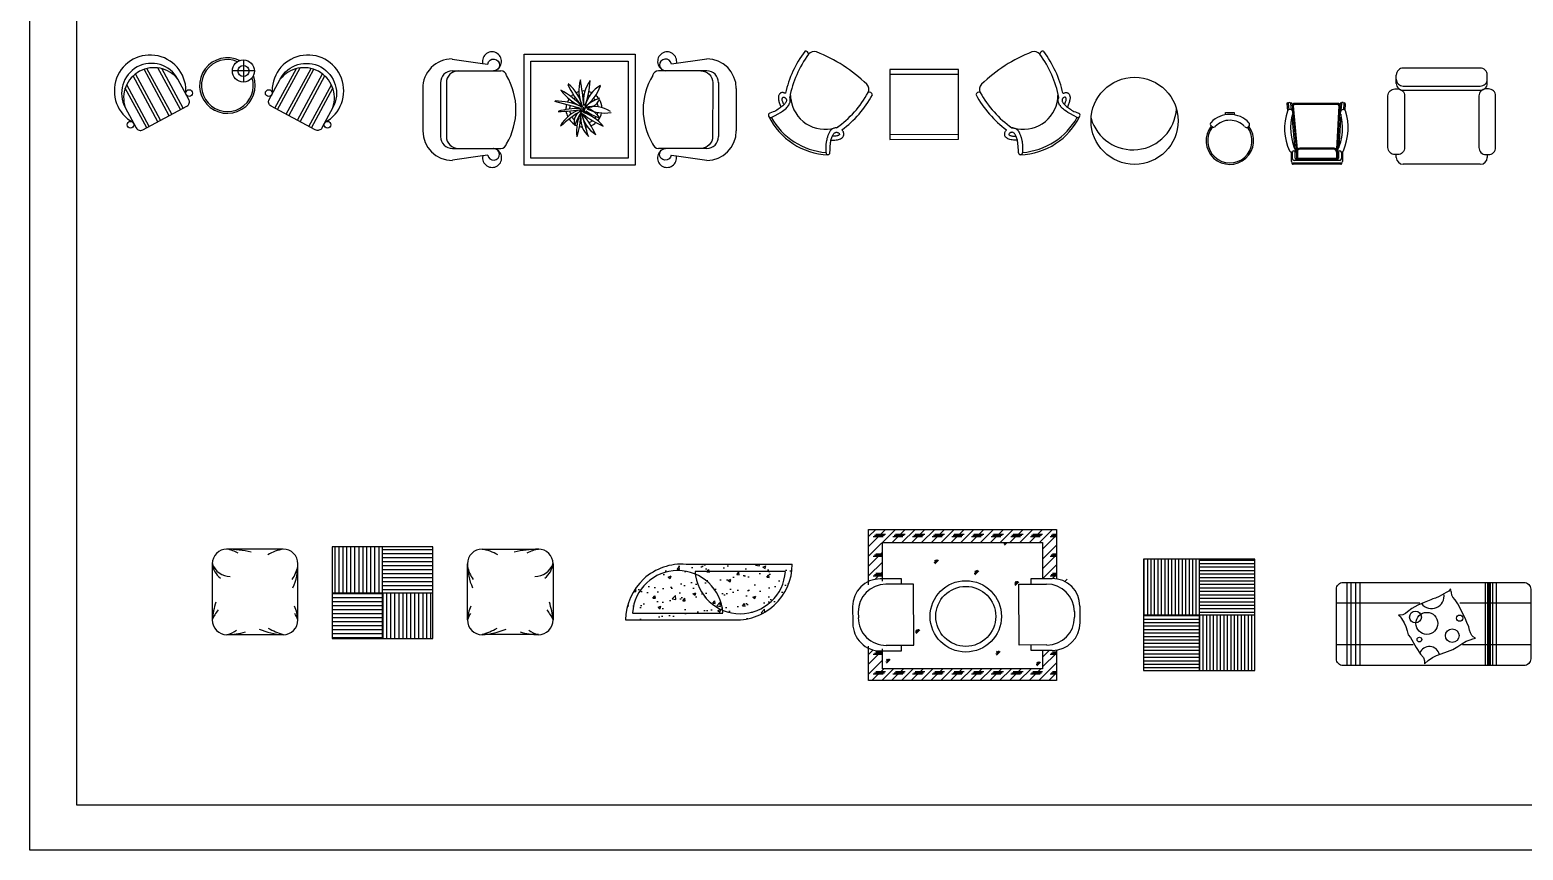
# Model space of a CAD drawing. Header units: inches. Extents: x 3.5 to 46, y 8.9 to 33.7.
# Drawn here: x 25 to 35.75, y 8.89 to 14.8 of the extents above; entities that cross this region are included whole.
import ezdxf

# ---------------------------------------------------------------- set-up
doc = ezdxf.new("R2010")
doc.units = ezdxf.units.IN
doc.header["$MEASUREMENT"] = 0
for name, color, linetype in [('02', 2, 'Continuous'), ('8', 8, 'Continuous'), ('kadrbm', 4, 'Continuous')]:
    doc.layers.add(name, color=color, linetype=linetype)

# ---------------------------------------------------------------- blocks, each defined once
blk = doc.blocks.new('kadrbm')
at = {"layer": 'kadrbm', "color": 4}
blk.add_lwpolyline([(0, 0), (0, 24.797), (21, 24.797), (21, 0), (0, 0)], close=True, dxfattribs=at)
blk.add_lwpolyline([(20.663, 0.326), (20.663, 24.46), (0.337, 24.46), (0.337, 0.326), (20.663, 0.326)], dxfattribs=at)

msp = doc.modelspace()

# ---------------------------------------------------------------- hatches: boundary and pattern name
at = {"layer": '8'}
h = msp.add_hatch(dxfattribs=at)
h.set_pattern_fill('CORK', color=256, scale=0.4, angle=45, style=0, double=1)
h.set_pattern_definition([(45, (236.169156, -25.057955), (-0.035355339, 0.035355339), []), (180, (236.20451, -25.05796), (-3e-17, -0.14142136), [0.07071068, -0.07071068]), (180, (236.21335, -25.04912), (-3e-17, -0.14142136), [0.07071068, -0.07071068]), (180, (236.22219, -25.04028), (-3e-17, -0.14142136), [0.07071068, -0.07071068])])
h.paths.add_polyline_path([(31.039, 11.199), (31.039, 10.824, -0.109293), (31.123, 10.843), (31.139, 10.843), (31.139, 11.105), (32.292, 11.105), (32.292, 10.846), (32.361, 10.846, -0.039235), (32.392, 10.844), (32.392, 11.199)])
h.paths.add_polyline_path([(32.392, 10.329, -0.037022), (32.362, 10.327), (32.292, 10.327), (32.292, 10.196), (31.139, 10.196), (31.139, 10.324), (31.126, 10.324, -0.11289), (31.039, 10.344), (31.039, 10.111), (32.392, 10.111)])
h = msp.add_hatch(dxfattribs=at)
h.set_pattern_fill('_U', color=256, scale=0.025, angle=90, style=0, pattern_type=0)
h.set_pattern_definition([(90, (-5.150746, -9.021203), (-0.025, 2e-18), [])])
h.paths.add_polyline_path([(33.42, 10.984), (33.02, 10.984), (33.02, 10.584), (33.42, 10.584)])
h.paths.add_polyline_path([(33.42, 10.184), (33.82, 10.184), (33.82, 10.584), (33.42, 10.584)])
h = msp.add_hatch(dxfattribs=at)
h.set_pattern_fill('U', color=256, scale=0.025, style=0, pattern_type=0)
h.set_pattern_definition([(0, (-5.150746, -9.021203), (0, 0.025), [])])
h.paths.add_polyline_path([(33.42, 10.584), (33.82, 10.584), (33.82, 10.984), (33.42, 10.984)])
h.paths.add_polyline_path([(33.02, 10.584), (33.02, 10.184), (33.42, 10.184), (33.42, 10.584)])
h = msp.add_hatch(dxfattribs=at)
h.set_pattern_fill('AR-CONC', color=256, scale=0.03, style=0)
h.set_pattern_definition([(50, (-13.69821, -8.8289), (0.21517805, -0.01882564), [0.0225, -0.2475]), (355, (-13.69821, -8.8289), (-0.0416254, 0.2256576), [0.018, -0.198]), (100.4514, (-13.68028, -8.83047), (0.1735528, 0.2068319), [0.0191221, -0.2103426]), (46.1842, (-13.6982, -8.7689), (0.3201723, -0.0496557), [0.03375, -0.37125]), (96.6356, (-13.67153, -8.77304), (0.2803988, 0.2922354), [0.028683, -0.315514]), (351.1842, (-13.6982, -8.7689), (0.2803986, 0.2922356), [0.027, -0.297]), (21, (-13.66821, -8.7839), (0.1790721, -0.12078567), [0.0225, -0.2475]), (326, (-13.66821, -8.7839), (0.0729946, 0.217545), [0.018, -0.198]), (71.4514, (-13.6533, -8.79397), (0.2520668, 0.09675915), [0.0191221, -0.2103426]), (37.5, (-13.69821, -8.828905), (0.00364796, 0.09986816), [0, -0.1956, 0, -0.201, 0, -0.19875]), (7.5, (-13.69821, -8.82891), (0.07892086, 0.11832351), [0, -0.1146, 0, -0.1911, 0, -0.07575]), (327.5, (-13.76511, -8.828905), (0.16014673, -0.00676646), [0, -0.075, 0, -0.234, 0, -0.3105]), (317.5, (-13.79511, -8.8289), (0.17495585, 0.0300315), [0, -0.0975, 0, -0.1554, 0, -0.2205])])
h.paths.add_polyline_path([(30.489, 10.947), (29.659, 10.947, 0.389482), (29.289, 10.547), (30.118, 10.547, 0.389475)])

# ---------------------------------------------------------------- linework, layer by layer
at = {"layer": '02'}
for p, q in [((26.082, 14.224), (25.92, 14.524)), ((26.537, 14.582), (26.536, 14.422)), ((26.782, 14.224), (26.944, 14.524)), ((28.04, 14.588), (28.259, 14.557)), ((25.92, 14.136), (25.742, 14.466)), ((25.938, 14.147), (25.758, 14.481)), ((26.001, 14.18), (25.821, 14.514)), ((26.019, 14.19), (25.841, 14.52)), ((26.101, 14.234), (25.947, 14.519)), ((26.616, 14.502), (26.457, 14.503)), ((26.763, 14.234), (26.917, 14.519)), ((26.844, 14.19), (27.023, 14.52)), ((26.863, 14.18), (27.043, 14.514)), ((26.926, 14.147), (27.106, 14.481)), ((26.944, 14.136), (27.122, 14.466)), ((27.955, 14.418), (27.956, 14.029)), ((28.04, 14.503), (28.389, 14.503)), ((29.873, 14.503), (29.525, 14.503)), ((29.958, 14.418), (29.958, 14.029)), ((31.686, 14.513), (31.191, 14.512)), ((31.191, 14.512), (31.192, 14.009)), ((31.687, 14.477), (31.191, 14.476)), ((31.687, 14.01), (31.686, 14.513)), ((34.84, 14.413), (34.84, 14.473)), ((25.839, 14.093), (25.685, 14.378)), ((25.857, 14.103), (25.695, 14.403)), ((27.007, 14.103), (27.169, 14.403)), ((27.025, 14.093), (27.179, 14.378)), ((27.828, 14.375), (27.828, 14.071)), ((30.086, 14.375), (30.085, 14.071)), ((30.39, 14.319), (30.389, 14.315)), ((30.389, 14.315), (30.389, 14.31)), ((30.389, 14.31), (30.389, 14.305)), ((30.391, 14.324), (30.39, 14.319)), ((30.392, 14.328), (30.391, 14.324)), ((30.394, 14.331), (30.392, 14.328)), ((30.396, 14.335), (30.394, 14.331)), ((30.398, 14.338), (30.396, 14.335)), ((30.401, 14.34), (30.398, 14.338)), ((30.403, 14.342), (30.401, 14.34)), ((30.406, 14.344), (30.403, 14.342)), ((30.41, 14.345), (30.406, 14.344)), ((30.413, 14.346), (30.41, 14.345)), ((30.416, 14.346), (30.413, 14.346)), ((30.42, 14.346), (30.416, 14.346)), ((30.417, 14.303), (30.418, 14.306)), ((30.418, 14.306), (30.419, 14.308)), ((30.419, 14.308), (30.42, 14.31)), ((30.423, 14.346), (30.42, 14.346)), ((30.42, 14.31), (30.422, 14.312)), ((30.422, 14.312), (30.424, 14.313)), ((30.427, 14.345), (30.423, 14.346)), ((30.424, 14.313), (30.426, 14.313)), ((30.426, 14.313), (30.428, 14.313)), ((30.431, 14.344), (30.427, 14.345)), ((30.428, 14.313), (30.43, 14.313)), ((30.43, 14.313), (30.433, 14.312)), ((30.434, 14.343), (30.431, 14.344)), ((30.433, 14.312), (30.435, 14.31)), ((30.438, 14.342), (30.434, 14.343)), ((30.435, 14.31), (30.438, 14.308)), ((30.44, 14.341), (30.438, 14.342)), ((30.438, 14.308), (30.44, 14.306)), ((30.44, 14.306), (30.442, 14.304)), ((30.471, 14.311), (30.47, 14.312)), ((30.473, 14.305), (30.471, 14.311)), ((32.406, 14.305), (32.408, 14.311)), ((32.408, 14.311), (32.409, 14.312)), ((32.439, 14.306), (32.437, 14.304)), ((32.439, 14.341), (32.441, 14.342)), ((32.441, 14.308), (32.439, 14.306)), ((32.441, 14.342), (32.445, 14.343)), ((32.444, 14.31), (32.441, 14.308)), ((32.446, 14.312), (32.444, 14.31)), ((32.445, 14.343), (32.448, 14.344)), ((32.449, 14.313), (32.446, 14.312)), ((32.448, 14.344), (32.452, 14.345)), ((32.451, 14.313), (32.449, 14.313)), ((32.453, 14.313), (32.451, 14.313)), ((32.452, 14.345), (32.456, 14.346)), ((32.455, 14.313), (32.453, 14.313)), ((32.457, 14.312), (32.455, 14.313)), ((32.456, 14.346), (32.459, 14.346)), ((32.459, 14.31), (32.457, 14.312)), ((32.459, 14.346), (32.463, 14.346)), ((32.46, 14.308), (32.459, 14.31)), ((32.461, 14.306), (32.46, 14.308)), ((32.462, 14.303), (32.461, 14.306)), ((32.463, 14.346), (32.466, 14.346)), ((32.466, 14.346), (32.469, 14.345)), ((32.469, 14.345), (32.473, 14.344)), ((32.473, 14.344), (32.476, 14.342)), ((32.476, 14.342), (32.478, 14.34)), ((32.478, 14.34), (32.481, 14.338)), ((32.481, 14.338), (32.483, 14.335)), ((32.483, 14.335), (32.485, 14.331)), ((32.485, 14.331), (32.487, 14.328)), ((32.487, 14.328), (32.488, 14.324)), ((32.488, 14.324), (32.489, 14.319)), ((32.489, 14.319), (32.49, 14.315)), ((32.49, 14.315), (32.49, 14.31)), ((32.49, 14.31), (32.49, 14.305)), ((28.965, 14.232), (28.779, 14.282)), ((28.997, 14.207), (29.042, 14.182)), ((30.34, 14.203), (30.328, 14.199)), ((30.351, 14.207), (30.34, 14.203)), ((30.361, 14.211), (30.351, 14.207)), ((30.37, 14.216), (30.361, 14.211)), ((30.379, 14.221), (30.37, 14.216)), ((30.387, 14.226), (30.379, 14.221)), ((30.394, 14.231), (30.387, 14.226)), ((30.387, 14.193), (30.404, 14.203)), ((30.389, 14.305), (30.39, 14.299)), ((30.39, 14.299), (30.39, 14.294)), ((30.39, 14.294), (30.392, 14.288)), ((30.392, 14.288), (30.393, 14.282)), ((30.393, 14.282), (30.395, 14.275)), ((30.401, 14.236), (30.394, 14.231)), ((30.395, 14.275), (30.397, 14.269)), ((30.397, 14.269), (30.4, 14.262)), ((30.4, 14.262), (30.402, 14.256)), ((30.407, 14.241), (30.401, 14.236)), ((30.402, 14.256), (30.405, 14.249)), ((30.404, 14.203), (30.418, 14.212)), ((30.405, 14.249), (30.408, 14.242)), ((30.414, 14.246), (30.407, 14.241)), ((30.408, 14.242), (30.409, 14.242)), ((30.42, 14.251), (30.414, 14.246)), ((30.416, 14.296), (30.417, 14.3)), ((30.417, 14.293), (30.416, 14.296)), ((30.417, 14.3), (30.417, 14.303)), ((30.417, 14.289), (30.417, 14.293)), ((30.419, 14.284), (30.417, 14.289)), ((30.418, 14.212), (30.429, 14.22)), ((30.421, 14.279), (30.419, 14.284)), ((30.425, 14.256), (30.42, 14.251)), ((30.424, 14.273), (30.421, 14.279)), ((30.427, 14.266), (30.424, 14.273)), ((30.43, 14.261), (30.425, 14.256)), ((30.43, 14.261), (30.427, 14.266)), ((30.429, 14.22), (30.437, 14.226)), ((30.435, 14.266), (30.43, 14.261)), ((30.439, 14.27), (30.435, 14.266)), ((30.437, 14.226), (30.444, 14.233)), ((30.442, 14.275), (30.439, 14.27)), ((30.442, 14.304), (30.444, 14.301)), ((30.444, 14.279), (30.442, 14.275)), ((30.444, 14.301), (30.446, 14.299)), ((30.446, 14.283), (30.444, 14.279)), ((30.444, 14.233), (30.45, 14.239)), ((30.446, 14.299), (30.447, 14.296)), ((30.447, 14.286), (30.446, 14.283)), ((30.447, 14.296), (30.447, 14.293)), ((30.447, 14.293), (30.447, 14.29)), ((30.447, 14.29), (30.447, 14.286)), ((30.45, 14.239), (30.455, 14.245)), ((30.455, 14.245), (30.459, 14.251)), ((30.459, 14.251), (30.464, 14.257)), ((30.464, 14.257), (30.467, 14.264)), ((30.467, 14.264), (30.47, 14.27)), ((30.47, 14.27), (30.473, 14.276)), ((30.474, 14.3), (30.473, 14.305)), ((30.473, 14.276), (30.474, 14.282)), ((30.475, 14.294), (30.474, 14.3)), ((30.474, 14.282), (30.475, 14.288)), ((30.475, 14.288), (30.475, 14.294)), ((32.404, 14.294), (32.405, 14.3)), ((32.404, 14.288), (32.404, 14.294)), ((32.404, 14.282), (32.404, 14.288)), ((32.406, 14.276), (32.404, 14.282)), ((32.405, 14.3), (32.406, 14.305)), ((32.409, 14.27), (32.406, 14.276)), ((32.412, 14.264), (32.409, 14.27)), ((32.415, 14.257), (32.412, 14.264)), ((32.42, 14.251), (32.415, 14.257)), ((32.424, 14.245), (32.42, 14.251)), ((32.429, 14.239), (32.424, 14.245)), ((32.435, 14.233), (32.429, 14.239)), ((32.433, 14.299), (32.432, 14.296)), ((32.432, 14.296), (32.432, 14.293)), ((32.432, 14.293), (32.432, 14.29)), ((32.432, 14.29), (32.432, 14.286)), ((32.432, 14.286), (32.433, 14.283)), ((32.435, 14.301), (32.433, 14.299)), ((32.433, 14.283), (32.435, 14.279)), ((32.437, 14.304), (32.435, 14.301)), ((32.435, 14.279), (32.437, 14.275)), ((32.442, 14.226), (32.435, 14.233)), ((32.437, 14.275), (32.44, 14.27)), ((32.44, 14.27), (32.444, 14.266)), ((32.45, 14.22), (32.442, 14.226)), ((32.444, 14.266), (32.449, 14.261)), ((32.449, 14.261), (32.452, 14.266)), ((32.449, 14.261), (32.454, 14.256)), ((32.461, 14.212), (32.45, 14.22)), ((32.452, 14.266), (32.455, 14.273)), ((32.454, 14.256), (32.459, 14.251)), ((32.455, 14.273), (32.458, 14.279)), ((32.458, 14.279), (32.46, 14.284)), ((32.459, 14.251), (32.465, 14.246)), ((32.46, 14.284), (32.462, 14.289)), ((32.475, 14.203), (32.461, 14.212)), ((32.462, 14.3), (32.462, 14.303)), ((32.463, 14.296), (32.462, 14.3)), ((32.462, 14.293), (32.463, 14.296)), ((32.462, 14.289), (32.462, 14.293)), ((32.465, 14.246), (32.472, 14.241)), ((32.471, 14.242), (32.47, 14.242)), ((32.474, 14.249), (32.471, 14.242)), ((32.472, 14.241), (32.478, 14.236)), ((32.477, 14.256), (32.474, 14.249)), ((32.492, 14.193), (32.475, 14.203)), ((32.479, 14.262), (32.477, 14.256)), ((32.478, 14.236), (32.485, 14.231)), ((32.482, 14.269), (32.479, 14.262)), ((32.484, 14.275), (32.482, 14.269)), ((32.486, 14.282), (32.484, 14.275)), ((32.485, 14.231), (32.492, 14.226)), ((32.487, 14.288), (32.486, 14.282)), ((32.489, 14.294), (32.487, 14.288)), ((32.49, 14.305), (32.489, 14.299)), ((32.489, 14.299), (32.489, 14.294)), ((32.492, 14.226), (32.5, 14.221)), ((32.5, 14.221), (32.509, 14.216)), ((32.509, 14.216), (32.518, 14.211)), ((32.518, 14.211), (32.528, 14.207)), ((32.528, 14.207), (32.539, 14.203)), ((32.539, 14.203), (32.551, 14.199)), ((33.61, 14.187), (33.61, 14.203)), ((33.61, 14.203), (33.673, 14.203)), ((33.673, 14.203), (33.673, 14.186)), ((34.051, 14.267), (34.056, 14.214)), ((34.061, 14.267), (34.065, 14.223)), ((34.078, 14.267), (34.083, 14.223)), ((34.089, 14.266), (34.094, 14.209)), ((34.094, 14.205), (34.12, 13.92)), ((34.098, 14.251), (34.126, 13.939)), ((34.418, 14.268), (34.106, 14.268)), ((34.418, 14.26), (34.106, 14.26)), ((34.426, 14.251), (34.409, 13.939)), ((34.434, 14.251), (34.417, 13.946)), ((34.435, 14.266), (34.434, 14.251)), ((34.444, 14.267), (34.441, 14.218)), ((34.462, 14.266), (34.46, 14.225)), ((34.472, 14.266), (34.469, 14.22)), ((30.338, 14.168), (30.365, 14.182)), ((30.365, 14.182), (30.387, 14.193)), ((30.794, 14.091), (30.788, 14.09)), ((30.799, 14.092), (30.794, 14.091)), ((30.805, 14.093), (30.799, 14.092)), ((30.808, 14.093), (30.805, 14.093)), ((32.071, 14.093), (32.074, 14.093)), ((32.074, 14.093), (32.08, 14.092)), ((32.08, 14.092), (32.085, 14.091)), ((32.085, 14.091), (32.091, 14.09)), ((32.514, 14.182), (32.492, 14.193)), ((32.541, 14.168), (32.514, 14.182)), ((33.508, 14.105), (33.513, 14.101)), ((33.772, 14.099), (33.777, 14.103)), ((33.777, 14.103), (33.777, 14.103)), ((34.087, 14.176), (34.11, 13.937)), ((34.44, 14.191), (34.426, 13.95)), ((30.734, 13.991), (30.733, 13.986)), ((30.733, 13.986), (30.733, 13.981)), ((30.735, 13.996), (30.734, 13.991)), ((30.736, 14), (30.735, 13.996)), ((30.737, 14.005), (30.736, 14)), ((30.738, 14.01), (30.737, 14.005)), ((30.739, 14.015), (30.738, 14.01)), ((30.741, 14.02), (30.739, 14.015)), ((30.742, 14.024), (30.741, 14.02)), ((30.743, 14.029), (30.742, 14.024)), ((30.745, 14.034), (30.743, 14.029)), ((30.746, 14.038), (30.745, 14.034)), ((30.748, 14.043), (30.746, 14.038)), ((30.75, 14.048), (30.748, 14.043)), ((30.752, 14.052), (30.75, 14.048)), ((30.754, 14.057), (30.752, 14.052)), ((30.757, 14.062), (30.754, 14.057)), ((30.759, 14.067), (30.757, 14.062)), ((30.762, 14.071), (30.759, 14.067)), ((30.766, 14.075), (30.762, 14.071)), ((30.764, 13.976), (30.765, 13.986)), ((30.765, 13.986), (30.767, 13.995)), ((30.769, 14.079), (30.766, 14.075)), ((30.767, 13.995), (30.768, 14.003)), ((30.768, 14.003), (30.77, 14.01)), ((30.773, 14.082), (30.769, 14.079)), ((30.769, 14.004), (30.776, 14.004)), ((30.77, 14.01), (30.772, 14.016)), ((30.772, 14.016), (30.774, 14.023)), ((30.778, 14.085), (30.773, 14.082)), ((30.774, 14.023), (30.776, 14.029)), ((30.776, 14.029), (30.779, 14.034)), ((30.783, 14.032), (30.776, 14.032)), ((30.776, 14.004), (30.786, 14.004)), ((30.783, 14.088), (30.778, 14.085)), ((30.779, 14.034), (30.781, 14.039)), ((30.781, 14.039), (30.784, 14.044)), ((30.788, 14.09), (30.783, 14.088)), ((30.79, 14.032), (30.783, 14.032)), ((30.784, 14.044), (30.786, 14.048)), ((30.786, 14.048), (30.789, 14.052)), ((30.786, 14.004), (30.796, 14.004)), ((30.789, 14.052), (30.792, 14.055)), ((30.797, 14.033), (30.79, 14.032)), ((30.792, 14.055), (30.795, 14.057)), ((30.795, 14.057), (30.799, 14.059)), ((30.796, 14.004), (30.805, 14.005)), ((30.803, 14.033), (30.797, 14.033)), ((30.799, 14.059), (30.802, 14.06)), ((30.802, 14.06), (30.805, 14.061)), ((30.809, 14.034), (30.803, 14.033)), ((30.805, 14.061), (30.809, 14.061)), ((30.805, 14.005), (30.814, 14.006)), ((30.809, 14.061), (30.812, 14.06)), ((30.814, 14.035), (30.809, 14.034)), ((30.812, 14.06), (30.815, 14.06)), ((30.818, 14.037), (30.814, 14.035)), ((30.814, 14.006), (30.822, 14.008)), ((30.815, 14.06), (30.818, 14.058)), ((30.818, 14.058), (30.821, 14.057)), ((30.822, 14.038), (30.818, 14.037)), ((30.821, 14.057), (30.824, 14.055)), ((30.825, 14.04), (30.822, 14.038)), ((30.822, 14.008), (30.83, 14.01)), ((30.824, 14.055), (30.826, 14.053)), ((30.827, 14.041), (30.825, 14.04)), ((30.826, 14.053), (30.828, 14.05)), ((30.829, 14.043), (30.827, 14.041)), ((30.828, 14.05), (30.829, 14.048)), ((30.829, 14.048), (30.829, 14.046)), ((30.829, 14.046), (30.829, 14.043)), ((30.83, 14.01), (30.837, 14.013)), ((30.837, 14.013), (30.843, 14.017)), ((30.843, 14.017), (30.848, 14.021)), ((30.85, 14.073), (30.846, 14.077)), ((30.848, 14.021), (30.853, 14.025)), ((30.853, 14.068), (30.85, 14.073)), ((30.857, 14.063), (30.853, 14.068)), ((30.853, 14.025), (30.856, 14.03)), ((30.856, 14.03), (30.858, 14.036)), ((30.859, 14.058), (30.857, 14.063)), ((30.858, 14.036), (30.86, 14.041)), ((30.86, 14.052), (30.859, 14.058)), ((30.86, 14.047), (30.86, 14.052)), ((30.86, 14.041), (30.86, 14.047)), ((31.192, 14.045), (31.687, 14.046)), ((31.192, 14.009), (31.687, 14.01)), ((32.019, 14.052), (32.02, 14.058)), ((32.019, 14.047), (32.019, 14.052)), ((32.019, 14.041), (32.019, 14.047)), ((32.021, 14.036), (32.019, 14.041)), ((32.02, 14.058), (32.022, 14.063)), ((32.023, 14.03), (32.021, 14.036)), ((32.022, 14.063), (32.026, 14.068)), ((32.026, 14.025), (32.023, 14.03)), ((32.026, 14.068), (32.029, 14.073)), ((32.031, 14.021), (32.026, 14.025)), ((32.029, 14.073), (32.033, 14.077)), ((32.036, 14.017), (32.031, 14.021)), ((32.042, 14.013), (32.036, 14.017)), ((32.049, 14.01), (32.042, 14.013)), ((32.057, 14.008), (32.049, 14.01)), ((32.051, 14.05), (32.05, 14.048)), ((32.05, 14.048), (32.05, 14.046)), ((32.05, 14.046), (32.05, 14.043)), ((32.05, 14.043), (32.052, 14.041)), ((32.053, 14.053), (32.051, 14.05)), ((32.052, 14.041), (32.054, 14.04)), ((32.055, 14.055), (32.053, 14.053)), ((32.054, 14.04), (32.057, 14.038)), ((32.058, 14.057), (32.055, 14.055)), ((32.057, 14.038), (32.061, 14.037)), ((32.065, 14.006), (32.057, 14.008)), ((32.061, 14.058), (32.058, 14.057)), ((32.064, 14.06), (32.061, 14.058)), ((32.061, 14.037), (32.065, 14.035)), ((32.067, 14.06), (32.064, 14.06)), ((32.065, 14.035), (32.07, 14.034)), ((32.074, 14.005), (32.065, 14.006)), ((32.07, 14.061), (32.067, 14.06)), ((32.074, 14.061), (32.07, 14.061)), ((32.07, 14.034), (32.076, 14.033)), ((32.077, 14.06), (32.074, 14.061)), ((32.083, 14.004), (32.074, 14.005)), ((32.076, 14.033), (32.082, 14.033)), ((32.08, 14.059), (32.077, 14.06)), ((32.083, 14.057), (32.08, 14.059)), ((32.082, 14.033), (32.089, 14.032)), ((32.087, 14.055), (32.083, 14.057)), ((32.093, 14.004), (32.083, 14.004)), ((32.09, 14.052), (32.087, 14.055)), ((32.089, 14.032), (32.096, 14.032)), ((32.093, 14.048), (32.09, 14.052)), ((32.091, 14.09), (32.096, 14.088)), ((32.095, 14.044), (32.093, 14.048)), ((32.103, 14.004), (32.093, 14.004)), ((32.098, 14.039), (32.095, 14.044)), ((32.096, 14.088), (32.101, 14.085)), ((32.096, 14.032), (32.103, 14.032)), ((32.1, 14.034), (32.098, 14.039)), ((32.103, 14.029), (32.1, 14.034)), ((32.101, 14.085), (32.105, 14.082)), ((32.105, 14.023), (32.103, 14.029)), ((32.11, 14.004), (32.103, 14.004)), ((32.105, 14.082), (32.11, 14.079)), ((32.107, 14.016), (32.105, 14.023)), ((32.109, 14.01), (32.107, 14.016)), ((32.111, 14.003), (32.109, 14.01)), ((32.11, 14.079), (32.113, 14.075)), ((32.112, 13.995), (32.111, 14.003)), ((32.114, 13.986), (32.112, 13.995)), ((32.113, 14.075), (32.117, 14.071)), ((32.115, 13.976), (32.114, 13.986)), ((32.117, 14.071), (32.12, 14.067)), ((32.12, 14.067), (32.122, 14.062)), ((32.122, 14.062), (32.125, 14.057)), ((32.125, 14.057), (32.127, 14.052)), ((32.127, 14.052), (32.129, 14.048)), ((32.129, 14.048), (32.131, 14.043)), ((32.131, 14.043), (32.133, 14.038)), ((32.133, 14.038), (32.134, 14.034)), ((32.134, 14.034), (32.136, 14.029)), ((32.136, 14.029), (32.137, 14.024)), ((32.137, 14.024), (32.138, 14.02)), ((32.138, 14.02), (32.14, 14.015)), ((32.14, 14.015), (32.141, 14.01)), ((32.141, 14.01), (32.142, 14.005)), ((32.142, 14.005), (32.143, 14)), ((32.143, 14), (32.144, 13.996)), ((32.144, 13.996), (32.145, 13.991)), ((32.145, 13.991), (32.146, 13.986)), ((32.146, 13.986), (32.146, 13.981)), ((28.041, 13.944), (28.389, 13.944)), ((28.259, 13.89), (28.041, 13.859)), ((28.296, 13.896), (28.259, 13.89)), ((29.873, 13.944), (29.525, 13.944)), ((29.617, 13.896), (29.654, 13.89)), ((29.654, 13.89), (29.873, 13.859)), ((30.732, 13.973), (30.731, 13.969)), ((30.731, 13.969), (30.731, 13.965)), ((30.731, 13.965), (30.731, 13.961)), ((30.731, 13.961), (30.731, 13.957)), ((30.731, 13.957), (30.731, 13.954)), ((30.731, 13.954), (30.731, 13.95)), ((30.731, 13.95), (30.731, 13.946)), ((30.731, 13.946), (30.731, 13.942)), ((30.731, 13.942), (30.731, 13.938)), ((30.731, 13.938), (30.731, 13.934)), ((30.731, 13.934), (30.731, 13.93)), ((30.731, 13.93), (30.731, 13.925)), ((30.731, 13.925), (30.732, 13.921)), ((30.733, 13.981), (30.732, 13.977)), ((30.732, 13.977), (30.732, 13.973)), ((30.732, 13.921), (30.732, 13.917)), ((30.732, 13.917), (30.732, 13.913)), ((30.76, 13.913), (30.761, 13.933)), ((30.761, 13.933), (30.762, 13.95)), ((30.762, 13.95), (30.763, 13.964)), ((30.763, 13.964), (30.764, 13.976)), ((32.116, 13.964), (32.115, 13.976)), ((32.117, 13.95), (32.116, 13.964)), ((32.118, 13.933), (32.117, 13.95)), ((32.119, 13.913), (32.118, 13.933)), ((32.146, 13.981), (32.147, 13.977)), ((32.147, 13.977), (32.147, 13.973)), ((32.147, 13.973), (32.148, 13.969)), ((32.148, 13.93), (32.147, 13.925)), ((32.147, 13.925), (32.147, 13.921)), ((32.147, 13.921), (32.147, 13.917)), ((32.147, 13.917), (32.147, 13.913)), ((32.148, 13.969), (32.148, 13.965)), ((32.148, 13.965), (32.148, 13.961)), ((32.148, 13.961), (32.148, 13.957)), ((32.148, 13.957), (32.148, 13.954)), ((32.148, 13.954), (32.148, 13.95)), ((32.148, 13.95), (32.148, 13.946)), ((32.148, 13.946), (32.148, 13.942)), ((32.148, 13.942), (32.148, 13.938)), ((32.148, 13.938), (32.148, 13.934)), ((32.148, 13.934), (32.148, 13.93)), ((34.084, 13.85), (34.084, 13.918)), ((34.092, 13.918), (34.086, 13.918)), ((34.092, 13.87), (34.092, 13.918)), ((34.112, 13.874), (34.112, 13.918)), ((34.12, 13.919), (34.12, 13.875)), ((34.128, 13.919), (34.128, 13.875)), ((34.392, 13.946), (34.144, 13.946)), ((34.389, 13.938), (34.144, 13.938)), ((34.409, 13.918), (34.409, 13.875)), ((34.417, 13.946), (34.416, 13.927)), ((34.417, 13.918), (34.417, 13.875)), ((34.424, 13.918), (34.417, 13.918)), ((34.424, 13.918), (34.424, 13.874)), ((34.444, 13.918), (34.444, 13.87)), ((34.452, 13.919), (34.452, 13.85)), ((34.84, 13.88), (34.84, 13.9)), ((35.495, 13.9), (35.495, 13.88)), ((34.44, 13.838), (34.096, 13.838)), ((34.44, 13.83), (34.096, 13.83)), ((34.432, 13.858), (34.104, 13.858)), ((34.416, 13.866), (34.12, 13.866)), ((34.128, 13.875), (34.409, 13.875)), ((34.128, 13.867), (34.409, 13.867)), ((35.445, 13.83), (34.89, 13.83)), ((32.024, 11.092), (32.012, 11.095)), ((32.017, 11.085), (32.037, 11.105)), ((32.027, 11.095), (32.018, 11.105)), ((32.031, 11.098), (32.024, 11.105)), ((32.034, 11.102), (32.031, 11.105)), ((26.822, 11.058), (26.417, 11.058)), ((27.174, 11.073), (27.174, 10.413)), ((27.9, 11.073), (27.174, 11.073)), ((27.193, 11.073), (27.193, 10.743)), ((27.222, 11.073), (27.222, 10.743)), ((27.251, 11.073), (27.251, 10.743)), ((27.279, 11.073), (27.279, 10.743)), ((27.308, 11.073), (27.308, 10.743)), ((27.337, 11.073), (27.337, 10.743)), ((27.366, 11.073), (27.366, 10.743)), ((27.395, 11.073), (27.395, 10.743)), ((27.423, 11.073), (27.423, 10.743)), ((27.452, 11.073), (27.452, 10.743)), ((27.481, 11.073), (27.481, 10.743)), ((27.51, 11.073), (27.51, 10.743)), ((27.537, 10.413), (27.537, 11.073)), ((27.537, 11.055), (27.9, 11.055)), ((27.537, 11.026), (27.9, 11.026)), ((27.537, 10.997), (27.9, 10.997)), ((27.9, 10.413), (27.9, 11.073)), ((28.255, 11.058), (28.66, 11.058)), ((31.515, 10.951), (31.542, 10.977)), ((31.529, 10.964), (31.515, 10.977)), ((31.525, 10.961), (31.515, 10.971)), ((31.532, 10.967), (31.521, 10.978)), ((31.535, 10.971), (31.532, 10.982)), ((33.42, 10.984), (33.42, 10.184)), ((26.311, 10.952), (26.311, 10.547)), ((26.927, 10.547), (26.927, 10.952)), ((27.537, 10.969), (27.9, 10.969)), ((27.537, 10.94), (27.9, 10.94)), ((27.537, 10.911), (27.9, 10.911)), ((27.537, 10.882), (27.9, 10.882)), ((28.15, 10.547), (28.15, 10.952)), ((28.766, 10.952), (28.766, 10.547)), ((30.489, 10.947), (29.725, 10.947)), ((30.439, 10.897), (29.789, 10.897)), ((31.522, 10.957), (31.511, 10.96)), ((31.812, 10.88), (31.8, 10.883)), ((31.805, 10.873), (31.832, 10.9)), ((31.819, 10.886), (31.805, 10.9)), ((31.815, 10.883), (31.805, 10.894)), ((31.822, 10.89), (31.811, 10.9)), ((31.825, 10.893), (31.822, 10.905)), ((27.537, 10.853), (27.9, 10.853)), ((27.537, 10.825), (27.9, 10.825)), ((27.537, 10.796), (27.9, 10.796)), ((27.537, 10.767), (27.9, 10.767)), ((31.275, 10.844), (31.123, 10.843)), ((31.363, 10.805), (31.163, 10.804)), ((31.275, 10.804), (31.275, 10.844)), ((31.365, 10.366), (31.363, 10.805)), ((32.102, 10.802), (32.09, 10.805)), ((32.105, 10.805), (32.094, 10.816)), ((32.095, 10.795), (32.122, 10.822)), ((32.108, 10.809), (32.095, 10.822)), ((32.112, 10.812), (32.101, 10.823)), ((32.115, 10.815), (32.112, 10.827)), ((32.121, 10.805), (32.321, 10.806)), ((32.123, 10.366), (32.121, 10.805)), ((32.209, 10.846), (32.361, 10.846)), ((32.209, 10.806), (32.209, 10.846)), ((32.452, 10.824), (32.469, 10.842)), ((34.486, 10.218, 1.029), (34.486, 10.818, 1.029)), ((34.516, 10.218, 1.029), (34.516, 10.818, 1.029)), ((34.549, 10.218, 1.029), (34.549, 10.818, 1.029)), ((34.579, 10.218, 1.029), (34.579, 10.818, 1.029)), ((35.231, 10.771, 1.029), (35.219, 10.755, 1.029)), ((35.235, 10.753, 1.029), (35.231, 10.771, 1.029)), ((35.482, 10.218, 1.029), (35.482, 10.818, 1.029)), ((35.499, 10.218, 1.029), (35.499, 10.818, 1.029)), ((35.508, 10.218, 1.029), (35.508, 10.818, 1.029)), ((35.518, 10.218, 1.029), (35.518, 10.818, 1.029)), ((35.535, 10.218, 1.029), (35.535, 10.818, 1.029)), ((35.561, 10.218, 1.029), (35.561, 10.818, 1.029)), ((27.174, 10.743), (27.9, 10.743)), ((27.174, 10.738), (27.537, 10.738)), ((27.174, 10.709), (27.537, 10.709)), ((27.174, 10.681), (27.537, 10.681)), ((27.174, 10.652), (27.537, 10.652)), ((27.539, 10.743), (27.539, 10.413)), ((27.567, 10.743), (27.567, 10.413)), ((27.596, 10.743), (27.596, 10.413)), ((27.625, 10.743), (27.625, 10.413)), ((27.654, 10.743), (27.654, 10.413)), ((27.683, 10.743), (27.683, 10.413)), ((27.711, 10.743), (27.711, 10.413)), ((27.74, 10.743), (27.74, 10.413)), ((27.769, 10.743), (27.769, 10.413)), ((27.798, 10.743), (27.798, 10.413)), ((27.827, 10.743), (27.827, 10.413)), ((27.855, 10.743), (27.855, 10.413)), ((27.884, 10.743), (27.884, 10.413)), ((35.009, 10.668, 1.029), (34.408, 10.668, 1.029)), ((34.994, 10.653, 1.029), (34.952, 10.629, 1.029)), ((35.04, 10.674, 1.029), (34.994, 10.653, 1.029)), ((35.088, 10.692, 1.029), (35.04, 10.674, 1.029)), ((35.104, 10.7, 1.029), (35.088, 10.692, 1.029)), ((35.123, 10.704, 1.029), (35.104, 10.7, 1.029)), ((35.149, 10.715, 1.029), (35.123, 10.704, 1.029)), ((35.2, 10.746, 1.029), (35.149, 10.715, 1.029)), ((35.219, 10.755, 1.029), (35.2, 10.746, 1.029)), ((35.237, 10.744, 1.029), (35.235, 10.753, 1.029)), ((35.241, 10.725, 1.029), (35.237, 10.744, 1.029)), ((35.248, 10.711, 1.029), (35.241, 10.725, 1.029)), ((35.263, 10.692, 1.029), (35.248, 10.711, 1.029)), ((35.284, 10.664, 1.029), (35.263, 10.692, 1.029)), ((35.337, 10.559, 1.029), (35.284, 10.664, 1.029)), ((35.808, 10.668, 1.029), (35.298, 10.668, 1.029)), ((27.174, 10.623), (27.537, 10.623)), ((27.174, 10.594), (27.537, 10.594)), ((27.174, 10.565), (27.537, 10.565)), ((29.289, 10.547), (30.054, 10.547)), ((29.339, 10.597), (29.989, 10.597)), ((30.924, 10.643), (30.925, 10.523)), ((30.964, 10.603), (30.965, 10.563)), ((32.521, 10.607), (32.521, 10.567)), ((32.561, 10.647), (32.561, 10.527)), ((33.02, 10.584), (33.82, 10.584)), ((34.887, 10.584, 1.029), (34.855, 10.581, 1.029)), ((34.855, 10.581, 1.029), (34.867, 10.574, 1.029)), ((34.867, 10.574, 1.029), (34.877, 10.558, 1.029)), ((34.877, 10.558, 1.029), (34.897, 10.527, 1.029)), ((34.906, 10.593, 1.029), (34.887, 10.584, 1.029)), ((34.92, 10.606, 1.029), (34.906, 10.593, 1.029)), ((34.952, 10.629, 1.029), (34.92, 10.606, 1.029)), ((35.349, 10.529, 1.029), (35.337, 10.559, 1.029)), ((26.417, 10.442), (26.822, 10.442)), ((27.174, 10.537), (27.537, 10.537)), ((27.174, 10.508), (27.537, 10.508)), ((27.174, 10.479), (27.537, 10.479)), ((27.174, 10.45), (27.537, 10.45)), ((28.66, 10.442), (28.255, 10.442)), ((31.388, 10.455), (31.376, 10.459)), ((31.391, 10.459), (31.38, 10.469)), ((31.381, 10.449), (31.408, 10.475)), ((31.394, 10.462), (31.381, 10.475)), ((31.398, 10.465), (31.387, 10.476)), ((31.401, 10.469), (31.398, 10.48)), ((34.897, 10.527, 1.029), (34.909, 10.5, 1.029)), ((34.909, 10.5, 1.029), (34.919, 10.469, 1.029)), ((34.919, 10.469, 1.029), (34.925, 10.441, 1.029)), ((34.925, 10.441, 1.029), (34.941, 10.42, 1.029)), ((35.363, 10.497, 1.029), (35.349, 10.529, 1.029)), ((35.367, 10.474, 1.029), (35.363, 10.497, 1.029)), ((35.374, 10.454, 1.029), (35.367, 10.474, 1.029)), ((35.383, 10.436, 1.029), (35.374, 10.454, 1.029)), ((35.394, 10.425, 1.029), (35.383, 10.436, 1.029)), ((27.174, 10.421), (27.537, 10.421)), ((27.174, 10.413), (27.9, 10.413)), ((31.165, 10.365), (31.365, 10.366)), ((31.277, 10.325), (31.277, 10.365)), ((32.322, 10.367), (32.123, 10.366)), ((32.211, 10.327), (32.21, 10.367)), ((32.362, 10.327), (32.211, 10.327)), ((34.962, 10.368, 1.029), (34.408, 10.368, 1.029)), ((34.941, 10.42, 1.029), (34.982, 10.348, 1.029)), ((34.982, 10.348, 1.029), (35.014, 10.3, 1.029)), ((35.208, 10.32, 1.029), (35.246, 10.334, 1.029)), ((35.246, 10.334, 1.029), (35.284, 10.355, 1.029)), ((35.284, 10.355, 1.029), (35.313, 10.375, 1.029)), ((35.313, 10.375, 1.029), (35.344, 10.395, 1.029)), ((35.808, 10.368, 1.029), (35.316, 10.368, 1.029)), ((35.344, 10.395, 1.029), (35.373, 10.405, 1.029)), ((35.373, 10.405, 1.029), (35.39, 10.411, 1.029)), ((35.39, 10.411, 1.029), (35.41, 10.415, 1.029)), ((35.41, 10.415, 1.029), (35.394, 10.425, 1.029)), ((31.126, 10.324), (31.277, 10.325)), ((31.175, 10.243), (31.164, 10.246)), ((31.179, 10.247), (31.168, 10.257)), ((31.169, 10.237), (31.195, 10.263)), ((31.182, 10.25), (31.169, 10.263)), ((31.185, 10.253), (31.175, 10.264)), ((31.189, 10.257), (31.186, 10.268)), ((31.967, 10.3), (31.956, 10.303)), ((31.971, 10.303), (31.96, 10.314)), ((31.961, 10.294), (31.987, 10.32)), ((31.974, 10.307), (31.961, 10.32)), ((31.977, 10.31), (31.967, 10.321)), ((31.98, 10.313), (31.977, 10.325)), ((32.257, 10.223), (32.245, 10.226)), ((32.25, 10.216), (32.277, 10.242)), ((32.264, 10.229), (32.25, 10.242)), ((32.26, 10.226), (32.25, 10.236)), ((32.267, 10.232), (32.256, 10.243)), ((32.27, 10.236), (32.267, 10.247)), ((35.014, 10.3, 1.029), (35.035, 10.277, 1.029)), ((35.035, 10.277, 1.029), (35.043, 10.252, 1.029)), ((35.069, 10.256, 1.029), (35.043, 10.232, 1.029)), ((35.043, 10.252, 1.029), (35.043, 10.232, 1.029)), ((35.069, 10.256, 1.029), (35.1, 10.276, 1.029)), ((35.1, 10.276, 1.029), (35.129, 10.291, 1.029)), ((35.129, 10.291, 1.029), (35.164, 10.303, 1.029)), ((35.164, 10.303, 1.029), (35.208, 10.32, 1.029))]:
    msp.add_line(p, q, dxfattribs=at)
for points in [[(26.064, 14.444, 1), (25.684, 14.238), (25.763, 14.092, 0.414214), (25.811, 14.078), (26.129, 14.249, 0.414214), (26.143, 14.297)], [(26.8, 14.444, -1), (27.18, 14.238), (27.101, 14.092, -0.414214), (27.053, 14.078), (26.735, 14.249, -0.414214), (26.721, 14.297)], [(34.83, 14.373), (34.85, 14.373, -0.414214), (34.9, 14.323), (34.9, 13.95, -0.414214), (34.85, 13.9), (34.83, 13.9, -0.414214), (34.78, 13.95), (34.78, 14.323, -0.414214)], [(35.505, 14.373), (35.485, 14.373, 0.414214), (35.435, 14.323), (35.435, 13.95, 0.414214), (35.485, 13.9), (35.505, 13.9, 0.414214), (35.555, 13.95), (35.555, 14.323, 0.414214)]]:
    msp.add_lwpolyline(points, format="xyb", close=True, dxfattribs=at)
for points in [[(28.259, 14.557), (28.296, 14.552, -2.191003), (28.338, 14.503)], [(29.874, 14.588), (29.618, 14.552, 2.191003), (29.576, 14.503)], [(35.495, 14.473, 0.414214), (35.445, 14.523), (34.89, 14.523, 0.414214), (34.84, 14.473)], [(28.083, 14.503, 0.414214), (27.998, 14.418), (27.998, 14.029, 0.414214), (28.083, 13.944)], [(29.831, 14.503, -0.414214), (29.916, 14.418), (29.915, 14.029, -0.414214), (29.83, 13.944)], [(34.84, 14.413, 0.414214), (34.89, 14.363), (35.445, 14.363, 0.414214), (35.495, 14.413), (35.495, 14.473)], [(34.84, 14.443, 0.414214), (34.89, 14.393), (35.445, 14.393, 0.414214), (35.495, 14.443)], [(28.296, 13.896, 2.191003), (28.338, 13.944, 2.191003)], [(29.617, 13.896, -2.191003), (29.575, 13.944, -2.191003)]]:
    msp.add_lwpolyline(points, format="xyb", dxfattribs=at)
for points in [[(28.557, 13.824), (28.557, 14.624), (29.357, 14.624), (29.357, 13.824)], [(28.607, 13.874), (28.607, 14.574), (29.307, 14.574), (29.307, 13.874)], [(33.02, 10.184), (33.82, 10.184), (33.82, 10.984), (33.02, 10.984)]]:
    msp.add_lwpolyline(points, close=True, dxfattribs=at)
for points in [[(31.039, 10.8), (31.039, 11.199), (32.392, 11.199), (32.392, 10.844)], [(31.139, 10.827), (31.139, 11.105), (32.292, 11.105), (32.292, 10.845)], [(32.392, 10.329), (32.392, 10.111), (31.039, 10.111), (31.039, 10.358)], [(32.292, 10.328), (32.292, 10.196), (31.139, 10.196), (31.139, 10.338)]]:
    msp.add_lwpolyline(points, dxfattribs=at)
at = {"layer": '02', "elevation": 1.029}
msp.add_lwpolyline([(35.808, 10.768), (35.808, 10.268, -0.414214), (35.758, 10.218), (34.458, 10.218, -0.414214), (34.408, 10.268), (34.408, 10.768, -0.414214), (34.458, 10.818), (35.758, 10.818, -0.414214)], format="xyb", close=True, dxfattribs=at)
at = {"layer": '02'}
for centre, radius in [((26.536, 14.502), 0.0798), ((26.536, 14.502), 0.04), ((32.955, 14.143), 0.314), ((26.145, 14.343), 0.024), ((26.718, 14.343), 0.024), ((25.723, 14.115), 0.024), ((27.141, 14.115), 0.024), ((31.739, 10.573), 0.257), ((31.739, 10.573), 0.216), ((34.978, 10.568, 1.029), 0.0423), ((35.06, 10.522, 1.029), 0.0793), ((35.297, 10.56, 1.029), 0.0223), ((35.243, 10.434, 1.029), 0.049), ((35.006, 10.406, 1.029), 0.0169)]:
    msp.add_circle(centre, radius, dxfattribs=at)
for centre, radius, start, end in [((28.326, 14.571), 0.0687, 279.9735, 191.6864), ((29.588, 14.571), 0.0687, 348.3136, 260.0265), ((31.202, 14.176), 0.779, 143.1085, 167.7591), ((30.585, 14.623), 0.0219, 0.6905, 105.5266), ((30.646, 14.593), 0.0495, 68.6693, 143.1085), ((30.267, 13.623), 1.091, 45.8847, 68.6693), ((32.612, 13.623), 1.091, 111.3307, 134.1153), ((32.233, 14.593), 0.0495, 36.8915, 111.3307), ((32.294, 14.623), 0.0219, 74.4734, 179.3095), ((31.677, 14.176), 0.779, 12.2409, 36.8915), ((25.864, 14.359), 0.258, 355.0715, 241.5167), ((25.892, 14.307), 0.219, 38.5858, 198.1151), ((26.42, 14.397), 0.2, 63.8091, 20.2747), ((26.42, 14.397), 0.187, 67.0005, 17.2029), ((27, 14.359), 0.258, 298.4833, 184.9285), ((26.972, 14.307), 0.219, 341.8849, 141.4142), ((28.04, 14.376), 0.213, 90.0609, 180.0609), ((29.873, 14.376), 0.213, 359.9391, 89.9391), ((31.202, 14.176), 0.744, 143.1085, 169.4509), ((31.677, 14.176), 0.744, 10.5491, 36.8915), ((28.04, 14.418), 0.085, 90.0609, 180.0609), ((28.389, 14.461), 0.0425, 12.1761, 90.0609), ((28.021, 14.223), 0.478, 329.0482, 31.0737), ((29.233, 14.362), 0.281, 164.0908, 204.731), ((26.325, 13.979), 2.678, 5.8835, 9.8947), ((29.222, 14.291), 0.236, 142.9364, 188.7741), ((28.321, 14.485), 0.715, 341.1082, 355.6163), ((29.893, 14.223), 0.478, 148.9263, 210.9518), ((29.525, 14.461), 0.0425, 89.9391, 167.8239), ((29.873, 14.418), 0.085, 359.9391, 89.9391), ((29.132, 14.6), 0.39, 217.198, 245.6633), ((28.516, 13.81), 0.633, 43.3426, 61.0902), ((29.449, 14.661), 0.63, 203.9152, 221.3416), ((28.679, 14.175), 0.306, 13.5808, 49.9992), ((28.989, 14.228), 0.13, 126.8471, 136.7691), ((28.989, 14.228), 0.104, 127.9018, 135.4511), ((28.989, 14.228), 0.13, 106.5474, 115.9114), ((28.989, 14.228), 0.104, 109.5752, 114.5357), ((28.989, 14.228), 0.13, 87.3262, 95.9332), ((28.989, 14.228), 0.104, 89.9755, 95.456), ((28.79, 14.515), 0.34, 307.0365, 339.3616), ((29.228, 14.191), 0.239, 119.9198, 164.8757), ((28.989, 14.228), 0.104, 67.4248, 73.86), ((28.989, 14.228), 0.13, 64.4986, 74.759), ((28.989, 14.228), 0.104, 38.0544, 48.1882), ((28.989, 14.228), 0.13, 35.4164, 49.415), ((30.595, 14.322), 0.119, 177.8511, 190.1129), ((30.382, 14.703), 0.744, 304.9287, 331.4455), ((30.382, 14.703), 0.779, 306.5463, 331.4455), ((30.992, 14.371), 0.0495, 331.4455, 45.8847), ((31.045, 14.327), 0.0219, 9.0274, 113.8636), ((31.834, 14.327), 0.0219, 66.1364, 170.9726), ((32.497, 14.703), 0.779, 208.5545, 233.4537), ((31.887, 14.371), 0.0495, 134.1153, 208.5545), ((32.497, 14.703), 0.744, 208.5545, 235.0713), ((32.284, 14.322), 0.119, 349.8871, 2.1489), ((28.779, 13.813), 0.473, 65.9502, 89.758), ((28.939, 13.758), 0.473, 87.3527, 106.7883), ((28.802, 15.308), 1.097, 270.0406, 279.2545), ((29.043, 13.979), 0.258, 107.0473, 150.0694), ((29.446, 13.42), 0.927, 120.5938, 132.4768), ((28.989, 14.228), 0.13, 165.9907, 181.7002), ((28.989, 14.228), 0.13, 186.9442, 205.6394), ((28.989, 14.228), 0.13, 145.8271, 157.8444), ((28.989, 14.228), 0.104, 166.2424, 180.0937), ((28.989, 14.228), 0.104, 187.7431, 202.3548), ((28.989, 14.228), 0.104, 146.7936, 155.4216), ((29.011, 14.134), 0.0939, 113.5543, 194.0813), ((29.523, 13.878), 0.645, 148.4211, 159.2145), ((29.225, 14.069), 0.29, 150.7276, 187.9536), ((28.991, 14.207), 0.00576, 321.0779, 250.3125), ((28.883, 13.905), 0.315, 39.4698, 70.3125), ((29.265, 13.909), 0.43, 112.5665, 128.5429), ((29.014, 14.333), 0.0939, 259.4664, 339.1589), ((29.053, 14.013), 0.234, 57.26, 103.8236), ((28.955, 14.067), 0.176, 35.2439, 74.4946), ((29.324, 14.718), 0.598, 237.3863, 247.8061), ((29.137, 14.484), 0.285, 243.9832, 279.4317), ((28.989, 14.228), 0.104, 8.1295, 24.1723), ((28.989, 14.228), 0.104, 335.6204, 346.4143), ((28.989, 14.228), 0.13, 319.5721, 347.7787), ((28.989, 14.228), 0.13, 3.7494, 31.3323), ((30.333, 14.183), 0.016, 107.4709, 287.4709), ((30.725, 14.331), 0.249, 186.9127, 286.771), ((32.154, 14.331), 0.249, 253.229, 353.0873), ((32.546, 14.183), 0.016, 252.5291, 72.5291), ((32.943, 14.248), 0.314, 196.0165, 356.6547), ((34.419, 14.089), 0.384, 161.0544, 204.9669), ((34.056, 14.267), 0.00493, 0.0001, 179.9999), ((34.074, 14.205), 0.0203, 344.1036, 152.8698), ((34.07, 14.267), 0.00872, 0.0001, 179.9999), ((34.453, 14.091), 0.375, 163.2054, 206.4334), ((34.084, 14.266), 0.00509, 358.8177, 178.8176), ((34.106, 14.252), 0.016, 90, 183.2543), ((34.106, 14.252), 0.008, 90, 185.1749), ((34.078, 14.091), 0.375, 333.5365, 17.311), ((34.418, 14.252), 0.016, 356.8395, 90), ((34.418, 14.252), 0.008, 356.8395, 90), ((34.44, 14.266), 0.0047, 1.706, 179.0853), ((34.457, 14.204), 0.0205, 31.4113, 186.532), ((34.453, 14.267), 0.0087, 358.3198, 179.7128), ((34.078, 14.091), 0.415, 336.8205, 17.4344), ((34.467, 14.267), 0.00539, 359.073, 169.286), ((28.989, 14.228), 0.13, 213.8626, 236.9251), ((28.989, 14.228), 0.104, 213.1596, 227.424), ((28.989, 14.228), 0.13, 239.5637, 246.365), ((28.989, 14.228), 0.104, 237.6354, 243.0247), ((28.151, 14.254), 0.82, 343.8941, 355.8232), ((28.989, 14.228), 0.13, 255.7207, 263.6082), ((28.989, 14.228), 0.104, 254.596, 257.8321), ((29.127, 14.155), 0.162, 177.2952, 229.9917), ((29.191, 14.235), 0.223, 189.8628, 238.3847), ((19.993, 11.469), 9.384, 15.8319, 16.9), ((28.496, 13.786), 0.631, 23.8573, 40.3893), ((29.364, 14.674), 0.616, 231.6493, 247.4278), ((28.989, 14.228), 0.104, 272.1088, 274.4426), ((28.989, 14.228), 0.13, 275.0015, 280.5994), ((28.989, 14.228), 0.104, 289.4954, 306.1605), ((28.989, 14.228), 0.13, 291.9937, 311.2919), ((28.989, 14.228), 0.104, 319.0679, 328.0803), ((30.761, 14.39), 0.491, 205.4955, 268.2711), ((30.772, 14.411), 0.498, 209.1684, 265.366), ((30.774, 14.193), 0.103, 282.6086, 296.7706), ((32.105, 14.193), 0.103, 243.2294, 257.3914), ((32.118, 14.39), 0.491, 271.7289, 334.5045), ((32.107, 14.411), 0.498, 274.634, 330.8316), ((33.641, 14), 0.171, 141.8144, 37.304), ((33.641, 14), 0.16, 141.8144, 37.304), ((33.518, 14.119), 0.0177, 135.8918, 231.8144), ((33.641, 14), 0.189, 43.2265, 135.8918), ((33.524, 14.115), 0.0177, 231.8144, 315.6533), ((33.641, 14), 0.147, 43.465, 135.6533), ((33.761, 14.113), 0.0177, 223.465, 307.304), ((33.766, 14.117), 0.0177, 307.304, 43.2265), ((28.041, 14.071), 0.213, 180.0609, 270.0609), ((28.041, 14.029), 0.085, 180.0609, 270.0609), ((29.873, 14.071), 0.213, 269.9391, 359.9391), ((29.873, 14.029), 0.085, 269.9391, 359.9391), ((28.327, 13.876), 0.0687, 168.4355, 80.1484), ((28.389, 13.987), 0.0425, 270.0609, 347.9458), ((29.525, 13.987), 0.0425, 192.0542, 269.9391), ((29.587, 13.876), 0.0687, 99.8516, 11.5645), ((30.746, 13.913), 0.0137, 180.5696, 0.5696), ((32.133, 13.913), 0.0137, 179.4304, 359.4304), ((34.086, 13.934), 0.016, 203.1795, 270), ((34.102, 13.917), 0.0103, 2.6986, 178.8792), ((34.112, 13.924), 0.00641, 273.0418, 300.5891), ((34.113, 13.922), 0.004, 300.5891, 26.4334), ((34.144, 13.922), 0.024, 90, 185.1749), ((34.144, 13.922), 0.0164, 90.5514, 188.4692), ((34.389, 13.918), 0.02, 0, 90), ((34.392, 13.922), 0.024, 10.8155, 90), ((34.417, 13.922), 0.004, 153.5365, 270), ((34.434, 13.917), 0.0101, 3.391, 178.2357), ((34.445, 13.934), 0.016, 267.4897, 336.8205), ((34.89, 13.88), 0.05, 180, 270), ((35.445, 13.88), 0.05, 270, 0), ((34.096, 13.85), 0.012, 180.0007, 270.0004), ((34.096, 13.838), 0.00802, 158.5889, 272.8625), ((34.104, 13.87), 0.012, 180.0007, 270.0004), ((34.12, 13.874), 0.008, 180.0007, 270.0004), ((34.128, 13.875), 0.008, 180, 270), ((34.409, 13.875), 0.008, 270, 0), ((34.416, 13.874), 0.008, 270.0004, 0), ((34.432, 13.87), 0.012, 270.0004, 0), ((34.44, 13.85), 0.012, 270.0004, 0), ((34.44, 13.838), 0.008, 268.1531, 18.9279), ((26.417, 10.952), 0.106, 90, 180), ((26.349, 10.75), 0.316, 61.693, 77.6103), ((26.383, 10.084), 0.974, 77.7055, 88.0195), ((26.892, 10.69), 0.374, 100.7304, 119.0218), ((26.822, 10.952), 0.106, 0, 90), ((28.255, 10.952), 0.106, 90, 180), ((28.186, 10.69), 0.374, 60.9782, 79.2696), ((28.694, 10.084), 0.974, 91.9805, 102.2945), ((28.728, 10.75), 0.316, 102.3897, 118.307), ((28.66, 10.952), 0.106, 0, 90), ((26.466, 10.969), 0.155, 186.0062, 231.7319), ((26.44, 10.998), 0.137, 199.3461, 270.4624), ((26.662, 10.994), 0.273, 325.5045, 346.9081), ((26.547, 10.942), 0.381, 334.642, 1.5224), ((28.531, 10.942), 0.381, 178.4776, 205.358), ((28.415, 10.994), 0.273, 193.0919, 214.4955), ((28.637, 10.998), 0.137, 269.5376, 340.6539), ((28.611, 10.969), 0.155, 308.2681, 353.9938), ((29.692, 10.546), 0.403, 85.3228, 179.7974), ((29.664, 10.577), 0.326, 3.654, 176.346), ((30.114, 10.918), 0.326, 183.654, 356.346), ((30.086, 10.95), 0.403, 265.4103, 359.7084), ((31.124, 10.644), 0.2, 90.3057, 180.3057), ((31.164, 10.604), 0.2, 90.3057, 180.3057), ((32.321, 10.606), 0.2, 0.1943, 90.1943), ((32.361, 10.646), 0.2, 0.1943, 90.1943), ((26.856, 10.501), 0.547, 161.3311, 175.08), ((28.221, 10.501), 0.547, 4.92, 18.6689), ((35.094, 10.719, 1.029), 0.0905, 216.6126, 10.3986), ((26.584, 10.435), 0.295, 141.297, 157.588), ((26.417, 10.547), 0.106, 180, 270), ((26.822, 10.547), 0.106, 270, 0), ((26.665, 10.536), 0.263, 2.5271, 24.6435), ((25.217, 9.829), 1.855, 22.7797, 24.3846), ((28.412, 10.536), 0.263, 155.3565, 177.4729), ((29.86, 9.829), 1.855, 155.6154, 157.2203), ((28.255, 10.547), 0.106, 180, 270), ((28.66, 10.547), 0.106, 270, 0), ((28.493, 10.435), 0.295, 22.412, 38.703), ((31.164, 10.564), 0.2, 180.3057, 270.3057), ((32.322, 10.566), 0.2, 270.1943, 0.1943), ((26.419, 10.857), 0.416, 269.7846, 288.3198), ((26.38, 10.606), 0.169, 283.721, 308.8657), ((26.847, 10.944), 0.503, 246.8864, 267.1211), ((26.968, 10.937), 0.516, 240.5806, 253.5765), ((28.109, 10.937), 0.516, 286.4235, 299.4194), ((28.23, 10.944), 0.503, 272.8789, 293.1136), ((28.659, 10.857), 0.416, 251.6802, 270.2154), ((28.697, 10.606), 0.169, 231.1343, 256.279), ((31.125, 10.524), 0.2, 180.3057, 270.3057), ((32.362, 10.527), 0.2, 270.1943, 0.1943), ((35.078, 10.281, 1.029), 0.0746, 13.6445, 158.7142)]:
    msp.add_arc(centre, radius, start, end, dxfattribs=at)
for points in [[(28.968, 14.228), (28.972, 14.245), (28.977, 14.228), (28.981, 14.245)], [(28.976, 14.202), (28.982, 14.245), (28.993, 14.209), (29.002, 14.234)]]:
    msp.add_solid(points, dxfattribs=at)

# ---------------------------------------------------------------- block references
at = {"layer": 'kadrbm'}
msp.add_blockref('kadrbm', (24.997, 8.889), dxfattribs=at)

doc.saveas('drawing.dxf')
